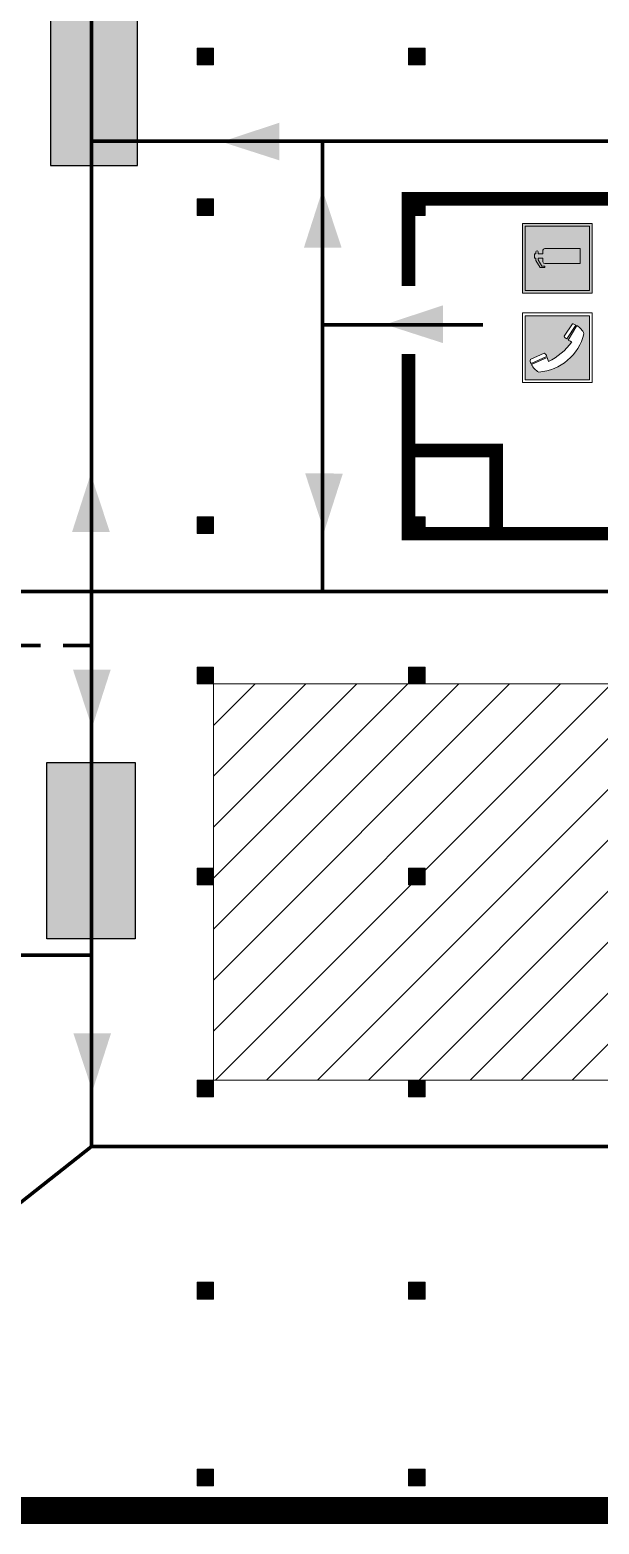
# Model space of a CAD drawing. Header units: millimetres. Extents: x 13810 to 67229, y 12374 to 21950.
# Drawn here: x 29281.3 to 29331.5, y 14168 to 14299.7 of the extents above; entities that cross this region are included whole.
import ezdxf

# ---------------------------------------------------------------- set-up
doc = ezdxf.new("R2010")
doc.units = ezdxf.units.MM
doc.linetypes.add('{ Wide Dash }', pattern=[12, 4, -2, 4, -2])
doc.layers.add('План_Штампы', color=7, linetype='Continuous')

# ---------------------------------------------------------------- blocks, each defined once
blk = doc.blocks.new('A$C32E8229D')
at = {"true_color": 0xffffff}
blk.add_hatch(color=7, dxfattribs=at).paths.add_polyline_path([(0, 0), (0, -8), (16, -8), (16, 0)])
h = blk.add_hatch(color=126)
h.paths.add_polyline_path([(0.2, -0.2), (15.8, -0.2), (15.8, -7.8), (0.2, -7.8)])
h.paths.add_polyline_path([(13.49, -2.05), (12.08, -2.05), (11.37, -2.63, 0.162397), (11.29, -2.84), (11.29, -3.63), (10.35, -3.63), (10.35, -4.05), (11.68, -4.05), (11.68, -3.48), (12.26, -4.28), (11.29, -5.1), (11.29, -6.78), (11.85, -6.78), (11.85, -5.44), (12.8, -4.64), (12.8, -5.94), (14.46, -5.94), (14.46, -5.39), (13.45, -5.39), (13.45, -3.97), (12.46, -2.59), (13.15, -2.59), (13.69, -3.34), (14.18, -3)], flags=16)
h.paths.add_polyline_path([(10.74, -1.82, 1), (11.8, -1.82, 1)], flags=16)
h.paths.add_polyline_path([(9.39, -3.59), (5.99, -3.59), (6.56, -3.03), (5.91, -3.03), (5.1, -3.83), (5.91, -4.64), (6.56, -4.64), (5.99, -4.09), (9.39, -4.09)], flags=16)
h.paths.add_polyline_path([(4.29, -1.08), (1.72, -1.08), (1.72, -6.6), (4.29, -6.6)], flags=16)
at = {"color": 126}
blk.add_lwpolyline([(16, -8), (0, -8), (0, 0), (16, 0)], close=True, dxfattribs=at)
blk = doc.blocks.new('A$C456E1F9C')
at = {"lineweight": 5}
h = blk.add_hatch(color=242, dxfattribs=at)
h.paths.add_polyline_path([(0.51, -1.47), (0.51, -13.26), (12.29, -13.26), (12.29, -1.47)])
h.paths.add_polyline_path([(5.42, -4.95, -0.254479), (4.78, -5.4), (3.52, -2.53, -0.209735), (4.23, -2.4)], flags=16)
h.paths.add_polyline_path([(8.53, -8.6), (10.87, -10.17), (10.54, -10.76), (8.03, -9.13, -0.192251)], flags=16)
h.paths.add_polyline_path([(4.61, -5.49, 0.005518), (3.87, -5.72, 0.128647), (7.49, -10.01, 0.00809), (7.83, -9.33), (10.47, -10.97, -0.16736), (8.99, -12.25, -0.327862), (1.95, -3.95, -0.166952), (3.36, -2.62)], flags=16)
at = {"color": 242, "lineweight": 5}
for p, q in [((0, -13.77), (0, -0.97)), ((12.8, -0.97), (0, -0.97)), ((4.61, -5.49), (3.36, -2.62)), ((3.52, -2.53), (4.78, -5.4)), ((4.23, -2.4), (5.42, -4.95)), ((12.8, -13.77), (12.8, -0.97)), ((7.83, -9.33), (10.47, -10.97)), ((8.03, -9.13), (10.54, -10.76)), ((10.81, -10.12), (8.53, -8.6)), ((10.54, -10.76), (10.8, -10.3)), ((10.8, -10.3), (10.81, -10.12)), ((0, -13.77), (12.8, -13.77))]:
    blk.add_line(p, q, dxfattribs=at)
blk.add_lwpolyline([(0.51, -1.47), (12.29, -1.47), (12.29, -13.26), (0.51, -13.26)], close=True, dxfattribs=at)
for centre, radius, start, end in [((4.59, -5.34), 2.99, 114.2845, 152.1974), ((4.02, -3.27), 0.891, 76.3284, 123.7092), ((11.12, -3.31), 9.19, 183.9915, 256.6009), ((14.98, -39.1), 35.17, 107.1487, 108.4135), ((4.68, -4.59), 0.824, 276.9621, 334.0723), ((13.86, -0.94), 11.08, 205.5536, 234.8762), ((-13.31, 0.8), 23.44, 332.5487, 334.4027), ((8.94, -9.5), 0.989, 114.4092, 157.9388), ((7.87, -9.46), 3, 291.9291, 329.9329)]:
    blk.add_arc(centre, radius, start, end, dxfattribs=at)
blk = doc.blocks.new('A$C3AD82952')
at = {"true_color": 0xf5f5ff}
h = blk.add_hatch(color=7, dxfattribs=at)
h.dxf.hatch_style = 1
h.paths.add_polyline_path([(8.21, 8.73, 0.414214), (7.89, 9.05), (7.22, 9.05), (7.22, 9.92), (7.59, 9.92, 1), (7.57, 10.36), (7.22, 10.36), (7.22, 10.6), (6.43, 10.6), (6.43, 10.36), (6.01, 10.36), (4.74, 9.59), (4.74, 8.69), (4.98, 8.73), (4.98, 9.26), (6.12, 9.91), (6.43, 9.91), (6.43, 9.05), (5.76, 9.05, 0.414214), (5.44, 8.73), (5.44, 2.2), (8.21, 2.2)], flags=0)
h.paths.add_polyline_path([(12.8, 12.8), (0, 12.8), (0, 0), (12.8, 0)])
h.paths.add_polyline_path([(0.51, 12.29), (12.29, 12.29), (12.29, 0.51), (0.51, 0.51)], flags=16)
h.paths.add_polyline_path([(4.74, 9.59), (6.01, 10.36), (6.43, 10.36), (6.43, 10.6), (7.22, 10.6), (7.22, 10.36), (7.59, 10.36, -0.94586), (7.59, 9.92), (7.22, 9.92), (7.22, 9.05), (7.89, 9.05, -0.414214), (8.21, 8.73), (8.21, 2.2), (5.44, 2.2), (5.44, 8.73, -0.414214), (5.76, 9.05), (6.43, 9.05), (6.43, 9.91), (6.12, 9.91), (4.98, 9.26), (4.98, 8.73), (4.74, 8.69)], flags=0)
h = blk.add_hatch(color=242)
h.dxf.hatch_style = 1
h.paths.add_polyline_path([(12.29, 12.29), (0.51, 12.29), (0.51, 0.51), (12.29, 0.51)])
h.paths.add_polyline_path([(4.74, 8.69), (4.74, 9.59), (6.01, 10.36), (6.43, 10.36), (6.43, 10.6), (7.22, 10.6), (7.22, 10.36), (7.59, 10.36, -0.94586), (7.59, 9.92), (7.22, 9.92), (7.22, 9.05), (7.89, 9.05, -0.414214), (8.21, 8.73), (8.21, 2.2), (5.44, 2.2), (5.44, 8.73, -0.414214), (5.76, 9.05), (6.43, 9.05), (6.43, 9.91), (6.12, 9.91), (4.98, 9.26), (4.98, 8.73)], flags=16)
h = blk.add_hatch(color=7, dxfattribs=at)
h.dxf.hatch_style = 1
h.paths.add_polyline_path([(8.21, 8.73, 0.414214), (7.89, 9.05), (7.22, 9.05), (7.22, 9.92), (7.59, 9.92, 1), (7.57, 10.36), (7.22, 10.36), (7.22, 10.6), (6.43, 10.6), (6.43, 10.36), (6.01, 10.36), (4.74, 9.59), (4.74, 8.69), (4.98, 8.73), (4.98, 9.26), (6.12, 9.91), (6.43, 9.91), (6.43, 9.05), (5.76, 9.05, 0.414214), (5.44, 8.73), (5.44, 2.2), (8.21, 2.2)])
at = {"color": 242, "lineweight": 5}
for p, q in [((0, 0), (0, 12.8)), ((0, 12.8), (12.8, 12.8)), ((12.8, 0), (12.8, 12.8)), ((6.01, 10.36), (4.74, 9.59)), ((4.74, 9.59), (4.74, 8.69)), ((4.74, 8.69), (4.98, 8.73)), ((4.98, 9.26), (6.12, 9.91)), ((4.98, 8.73), (4.98, 9.26)), ((5.44, 2.2), (5.44, 8.73)), ((5.76, 9.05), (6.43, 9.05)), ((6.01, 10.36), (6.43, 10.36)), ((6.12, 9.91), (6.43, 9.91)), ((7.22, 10.6), (6.43, 10.6)), ((6.43, 10.6), (6.43, 10.36)), ((6.43, 9.91), (6.43, 9.05)), ((7.22, 10.36), (7.22, 10.6)), ((7.59, 10.36), (7.22, 10.36)), ((7.22, 9.05), (7.22, 9.92)), ((7.59, 9.92), (7.22, 9.92)), ((7.89, 9.05), (7.22, 9.05)), ((8.21, 2.2), (8.21, 8.73)), ((0, 0), (12.8, 0)), ((5.44, 2.2), (8.21, 2.2))]:
    blk.add_line(p, q, dxfattribs=at)
blk.add_lwpolyline([(0.51, 12.29), (12.29, 12.29), (12.29, 0.51), (0.51, 0.51)], close=True, dxfattribs=at)
for centre, radius, start, end in [((5.76, 8.73), 0.32, 90, 180), ((7.58, 10.14), 0.223, 273.1875, 86.8125), ((7.89, 8.73), 0.32, 0, 90)]:
    blk.add_arc(centre, radius, start, end, dxfattribs=at)

msp = doc.modelspace()

# ---------------------------------------------------------------- hatches: boundary and pattern name
at = {"lineweight": 0}
h = msp.add_hatch(dxfattribs=at)
h.set_pattern_fill('ANSI31', color=256)
h.set_pattern_definition([(45, (-563.6694, -1191.516), (-2.24506403, 2.24506403), [])])
h.paths.add_polyline_path([(29440.16, 14298.11), (29440.16, 14332.28), (29334.19, 14332.28), (29334.19, 14298.11)])
h.paths.add_polyline_path([(29601.66, 14298.11), (29601.66, 14332.28), (29495.5, 14332.28), (29495.5, 14298.11)])
h.paths.add_polyline_path([(29478.05, 14242.06), (29478.05, 14207.15), (29565.8, 14207.15), (29565.8, 14242.06)])
h.paths.add_polyline_path([(29440.16, 14207.15), (29440.16, 14242.06), (29297.53, 14242.06), (29297.53, 14207.15)])
h = msp.add_hatch(color=256, dxfattribs=at)
h.dxf.hatch_style = 1
h.paths.add_polyline_path([(29296.07, 14298.11), (29296.07, 14296.63), (29297.53, 14296.63), (29297.53, 14298.11)])
h = msp.add_hatch(color=256, dxfattribs=at)
h.dxf.hatch_style = 1
h.paths.add_polyline_path([(29314.71, 14298.11), (29314.71, 14296.63), (29316.18, 14296.63), (29316.18, 14298.11)])
h = msp.add_hatch(color=256, dxfattribs=at)
h.dxf.hatch_style = 1
h.paths.add_polyline_path([(29296.07, 14284.82), (29296.07, 14283.34), (29297.53, 14283.34), (29297.53, 14284.82)])
h = msp.add_hatch(color=256, dxfattribs=at)
h.dxf.hatch_style = 1
h.paths.add_polyline_path([(29314.71, 14284.82), (29314.71, 14283.34), (29316.18, 14283.34), (29316.18, 14284.82)])
h = msp.add_hatch(color=256, dxfattribs=at)
h.dxf.hatch_style = 1
h.paths.add_polyline_path([(29296.07, 14256.78), (29296.07, 14255.31), (29297.53, 14255.31), (29297.53, 14256.78)])
h = msp.add_hatch(color=256, dxfattribs=at)
h.dxf.hatch_style = 1
h.paths.add_polyline_path([(29314.71, 14256.78), (29314.71, 14255.31), (29316.18, 14255.31), (29316.18, 14256.78)])
h = msp.add_hatch(color=256, dxfattribs=at)
h.dxf.hatch_style = 1
h.paths.add_polyline_path([(29296.07, 14243.54), (29296.07, 14242.06), (29297.53, 14242.06), (29297.53, 14243.54)])
h = msp.add_hatch(color=256, dxfattribs=at)
h.dxf.hatch_style = 1
h.paths.add_polyline_path([(29314.71, 14243.54), (29314.71, 14242.06), (29316.18, 14242.06), (29316.18, 14243.54)])
h = msp.add_hatch(color=256, dxfattribs=at)
h.dxf.hatch_style = 1
h.paths.add_polyline_path([(29296.07, 14225.84), (29296.07, 14224.36), (29297.53, 14224.36), (29297.53, 14225.84)])
h = msp.add_hatch(color=256, dxfattribs=at)
h.dxf.hatch_style = 1
h.paths.add_polyline_path([(29314.71, 14225.84), (29314.71, 14224.36), (29316.18, 14224.36), (29316.18, 14225.84)])
h = msp.add_hatch(color=256, dxfattribs=at)
h.dxf.hatch_style = 1
h.paths.add_polyline_path([(29296.07, 14207.15), (29296.07, 14205.67), (29297.53, 14205.67), (29297.53, 14207.15)])
h = msp.add_hatch(color=256, dxfattribs=at)
h.dxf.hatch_style = 1
h.paths.add_polyline_path([(29314.71, 14207.15), (29314.71, 14205.67), (29316.18, 14205.67), (29316.18, 14207.15)])
h = msp.add_hatch(color=256, dxfattribs=at)
h.dxf.hatch_style = 1
h.paths.add_polyline_path([(29296.07, 14189.33), (29296.07, 14187.85), (29297.53, 14187.85), (29297.53, 14189.33)])
h = msp.add_hatch(color=256, dxfattribs=at)
h.dxf.hatch_style = 1
h.paths.add_polyline_path([(29314.71, 14189.33), (29314.71, 14187.85), (29316.18, 14187.85), (29316.18, 14189.33)])
h = msp.add_hatch(color=256, dxfattribs=at)
h.dxf.hatch_style = 1
h.paths.add_polyline_path([(29296.07, 14172.86), (29296.07, 14171.38), (29297.53, 14171.38), (29297.53, 14172.86)])
h = msp.add_hatch(color=256, dxfattribs=at)
h.dxf.hatch_style = 1
h.paths.add_polyline_path([(29314.71, 14172.86), (29314.71, 14171.38), (29316.18, 14171.38), (29316.18, 14172.86)])

# ---------------------------------------------------------------- linework, layer by layer
for points, const_width in [([(29285.61, 14370.46), (29164.44, 14370.46), (29164.44, 14297.31), (29182.14, 14297.31), (29182.14, 14279.63), (29204.98, 14279.63), (29204.98, 14169.21), (29601.66, 14169.21)], 2.4), ([(29314.71, 14277.15), (29314.71, 14284.82), (29369.88, 14284.82), (29369.88, 14273.32)], 1.2), ([(29369.88, 14267.94), (29369.88, 14255.31), (29314.71, 14255.31), (29314.71, 14271.15)], 1.2), ([(29322.44, 14255.31), (29322.44, 14262.63), (29314.71, 14262.63)], 1.2)]:
    msp.add_lwpolyline(points, dxfattribs=dict(at, const_width=const_width))
at = {"color": 126, "lineweight": 100, "true_color": 0x008754}
for points in [[(29286.75, 14289.9), (29286.75, 14348.14), (29270.38, 14348.14), (29270.38, 14352), (29274.28, 14352), (29274.28, 14358.11)], [(29601.66, 14289.9), (29286.75, 14289.9), (29286.75, 14250.22)], [(29307.14, 14273.73), (29307.14, 14289.9)], [(29321.27, 14273.73), (29307.14, 14273.73), (29307.14, 14250.22)], [(29273.46, 14266.99), (29266.27, 14266.99), (29266.27, 14250.22), (29286.75, 14250.22)], [(29601.66, 14250.22), (29286.75, 14250.22), (29286.75, 14201.3), (29274.4, 14191.55), (29274.4, 14172.71), (29262.53, 14172.71), (29262.53, 14185.98), (29267, 14185.98), (29267, 14181.3)], [(29286.75, 14218.15), (29268.51, 14218.15)], [(29601.66, 14201.3), (29286.75, 14201.3)]]:
    msp.add_lwpolyline(points, dxfattribs=at)
at = {"lineweight": 0}
for points in [[(29297.53, 14296.63), (29296.07, 14296.63), (29296.07, 14298.11), (29297.53, 14298.11)], [(29316.18, 14296.63), (29314.71, 14296.63), (29314.71, 14298.11), (29316.18, 14298.11)], [(29297.53, 14283.34), (29296.07, 14283.34), (29296.07, 14284.82), (29297.53, 14284.82)], [(29316.18, 14283.34), (29314.71, 14283.34), (29314.71, 14284.82), (29316.18, 14284.82)], [(29297.53, 14255.31), (29296.07, 14255.31), (29296.07, 14256.78), (29297.53, 14256.78)], [(29316.18, 14255.31), (29314.71, 14255.31), (29314.71, 14256.78), (29316.18, 14256.78)], [(29297.53, 14242.06), (29296.07, 14242.06), (29296.07, 14243.54), (29297.53, 14243.54)], [(29316.18, 14242.06), (29314.71, 14242.06), (29314.71, 14243.54), (29316.18, 14243.54)], [(29440.16, 14207.15), (29297.53, 14207.15), (29297.53, 14242.06), (29440.16, 14242.06)], [(29440.16, 14207.15), (29297.53, 14207.15), (29297.53, 14242.06), (29440.16, 14242.06)], [(29440.16, 14207.15), (29297.53, 14207.15), (29297.53, 14242.06), (29440.16, 14242.06)], [(29297.53, 14224.36), (29296.07, 14224.36), (29296.07, 14225.84), (29297.53, 14225.84)], [(29316.18, 14224.36), (29314.71, 14224.36), (29314.71, 14225.84), (29316.18, 14225.84)], [(29297.53, 14205.67), (29296.07, 14205.67), (29296.07, 14207.15), (29297.53, 14207.15)], [(29316.18, 14205.67), (29314.71, 14205.67), (29314.71, 14207.15), (29316.18, 14207.15)], [(29297.53, 14187.85), (29296.07, 14187.85), (29296.07, 14189.33), (29297.53, 14189.33)], [(29316.18, 14187.85), (29314.71, 14187.85), (29314.71, 14189.33), (29316.18, 14189.33)], [(29297.53, 14171.38), (29296.07, 14171.38), (29296.07, 14172.86), (29297.53, 14172.86)], [(29316.18, 14171.38), (29314.71, 14171.38), (29314.71, 14172.86), (29316.18, 14172.86)]]:
    msp.add_lwpolyline(points, close=True, dxfattribs=at)
at = {"color": 126, "linetype": '{ Wide Dash }', "lineweight": 100, "true_color": 0x008754}
msp.add_lwpolyline([(29236.26, 14245.44), (29286.75, 14245.44)], dxfattribs=at)
at = {"layer": 'План_Штампы', "color": 126, "true_color": 0x008754}
for points in [[(29303.33, 14291.53), (29303.33, 14288.21), (29298.23, 14289.85)], [(29308.81, 14280.51), (29305.49, 14280.52), (29307.13, 14285.61)], [(29317.74, 14275.43), (29317.74, 14272.11), (29312.64, 14273.75)], [(29288.37, 14255.47), (29285.05, 14255.47), (29286.69, 14260.57)], [(29305.6, 14260.62), (29308.92, 14260.61), (29307.28, 14255.51)], [(29285.13, 14243.32), (29288.45, 14243.32), (29286.81, 14238.22)], [(29285.16, 14211.28), (29288.48, 14211.27), (29286.84, 14206.18)]]:
    msp.add_solid(points, dxfattribs=at)

# ---------------------------------------------------------------- block references
at = {"xscale": 0.48, "yscale": 0.48, "zscale": 0.48, "rotation": 90}
for name, p in [('A$C3AD82952', (29330.91, 14276.5)), ('A$C456E1F9C', (29324.3, 14268.62))]:
    msp.add_blockref(name, p, dxfattribs=at)
at = {"layer": 'План_Штампы', "color": 126, "true_color": 0x008754}
for p, xscale, yscale, zscale, rotation in [((29283.13, 14303.13), -0.96, 0.96, 0.96, 90), ((29282.82, 14219.59), 0.9720104521881606, 0.9720104521881606, 0.9720104521881606, 89.99786532371438)]:
    msp.add_blockref('A$C32E8229D', p, dxfattribs=dict(at, xscale=xscale, yscale=yscale, zscale=zscale, rotation=rotation))

doc.saveas('drawing.dxf')
